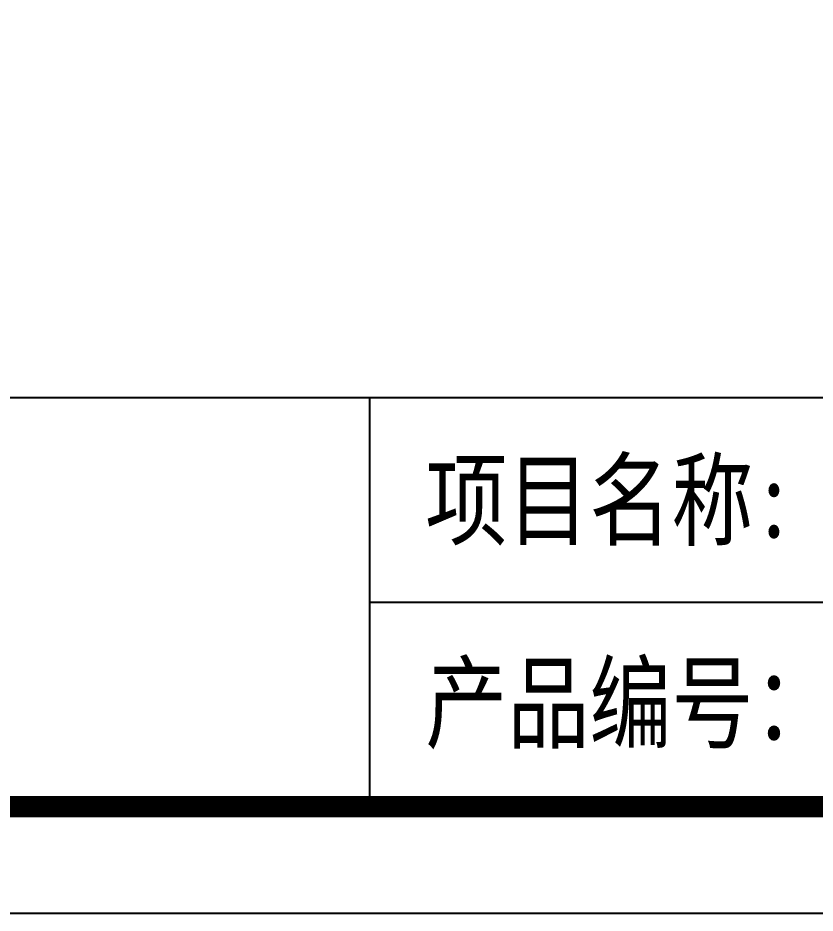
# Model space of a CAD drawing. Header units: millimetres. Extents: x 0 to 1097966, y -63096 to 223085.
# Drawn here: x 338625.9 to 338676.6, y -60205.1 to -60148.3 of the extents above; entities that cross this region are included whole.
import ezdxf

# ---------------------------------------------------------------- set-up
doc = ezdxf.new("R2010")
doc.units = ezdxf.units.MM
doc.layers.add('DZ-文字说明', color=1, linetype='Continuous')
doc.styles.add('DZ-宋体2.5', font='', dxfattribs={"width": 0.8, "height": 2.5})
doc.styles.get('DZ-宋体2.5').set_extended_font_data('SimSun')

msp = doc.modelspace()

# ---------------------------------------------------------------- linework, layer by layer
msp.add_lwpolyline([(338552.218, -60205.138), (339119.218, -60205.138), (339119.218, -59804.188), (338552.218, -59804.188)], close=True)
at = {"const_width": 1.35}
msp.add_lwpolyline([(338558.968, -60198.388), (339112.468, -60198.388), (339112.468, -59810.938), (338558.968, -59810.938)], close=True, dxfattribs=at)
at = {"layer": 'DZ-文字说明', "color": 7}
for p, q in [((338648.299, -60198.388), (338648.299, -60172.411)), ((338648.299, -60185.4), (339112.468, -60185.4))]:
    msp.add_line(p, q, dxfattribs=at)
msp.add_lwpolyline([(338558.968, -60172.411), (339112.468, -60172.411), (339112.468, -60198.388), (338558.968, -60198.388)], close=True, dxfattribs=at)

# ---------------------------------------------------------------- texts
at = {"style": 'DZ-宋体2.5', "width": 0.8}
for s, p in [('项目名称:', (338651.813, -60181.305)), ('产品编号：', (338651.813, -60194.18))]:
    msp.add_text(s, height=4.7732, dxfattribs=at).set_placement(p)

doc.saveas('drawing.dxf')
